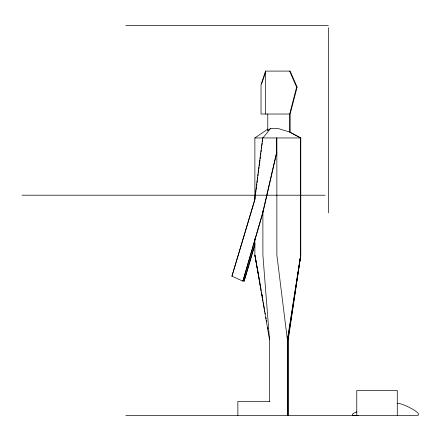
<?xml version="1.0" encoding="UTF-8"?>
<svg xmlns="http://www.w3.org/2000/svg" width="441" height="441" viewBox="0 0 441 441"><rect width="100%" height="100%" fill="white"/><g stroke="black" fill="none" stroke-linecap="round" stroke-linejoin="round"><path stroke-width="0.66" d="M262.687 137.961L254.551 200.253L231.933 276.171L242.886 281.149L262.891 212.771L276.871 152.123M254.843 199.575L255.107 197.546M255.284 196.19L255.548 194.161M255.725 192.805L255.995 190.771M256.171 189.421L256.436 187.386M256.612 186.036L256.877 184.002M257.053 182.646L257.318 180.617M257.494 179.261L257.759 177.232M257.935 175.876L258.205 173.848M258.382 172.492L258.647 170.458M258.823 169.107L259.088 167.073M259.264 165.722L259.529 163.688M259.705 162.332L259.97 160.304M260.151 158.947L260.416 156.919M260.592 155.563L260.857 153.534M261.033 152.178L261.298 150.149M261.474 148.793L261.739 146.759M261.915 145.409L262.18 143.375M262.362 142.024L262.627 139.99M288.232 415.488L288.232 339.763L300.779 255.113L300.779 137.961L290.106 132.168L277.284 128.276L270.383 128.673L267.764 130.464L267.764 114.021M287.383 415.488L287.383 339.763L300.619 255.113L300.619 137.961L289.709 132.168L289.709 114.021L296.611 87.114L289.66 71.095M289.709 114.021L261.033 114.021L261.033 84.744L265.515 71.095L290.156 71.095L297.113 87.114L290.106 114.021L290.106 132.168M255.036 243.829L244.116 281.149L254.771 245.152M254.755 200.253L231.933 276.171M261.535 84.093L265.785 71.745M262.891 137.961L270.383 128.673M254.876 199.619L254.876 137.961L267.885 129.048A38.251 0.678 -90 0 0 267.764 130.464M356.99 411.806C349.25 414.749 352.061 415.869 358.169 415.488M125.801 25.512L328.38 25.512M296.611 87.114L297.113 87.114M254.876 137.961L300.779 137.961M22.05 195.214L325.111 195.214M242.886 281.149L262.687 212.771L276.667 152.123L276.667 137.961M269.87 401.321L237.864 401.321L237.864 415.488M125.801 415.488L412.291 415.488C431.767 417.599 400.489 401.712 397.104 403.465M242.908 280.597L244.204 281.149M256.833 265.273L254.876 255.113L254.876 238.669M257.07 266.629L257.312 267.979M257.55 269.335L258.15 272.72M258.393 274.076L258.63 275.432M258.873 276.783L259.11 278.139M259.71 281.523L259.953 282.879M260.19 284.236L260.433 285.586M260.67 286.942L260.912 288.298M261.993 294.39L262.23 295.746M261.232 291.005L254.876 255.113L269.528 339.763L269.528 401.321M261.474 292.361L263.034 301.164M263.271 302.52L264.352 308.612M264.594 309.968L264.832 311.324M265.074 312.675L265.311 314.031M265.912 317.415L266.155 318.771M266.392 320.127L266.634 321.478M267.715 327.575L267.952 328.931M287.383 339.763L276.871 255.113L276.871 137.961M287.907 337.034L288.232 339.763M269.528 339.763L262.891 255.113L262.891 210.71M397.286 415.488L397.286 390.461L356.775 390.461L356.775 415.488M328.38 27.662L328.38 212.904M287.89 415.488L287.89 339.763L300.779 255.113L287.73 339.763L287.73 415.488M265.515 71.095L265.515 114.021"/></g></svg>
